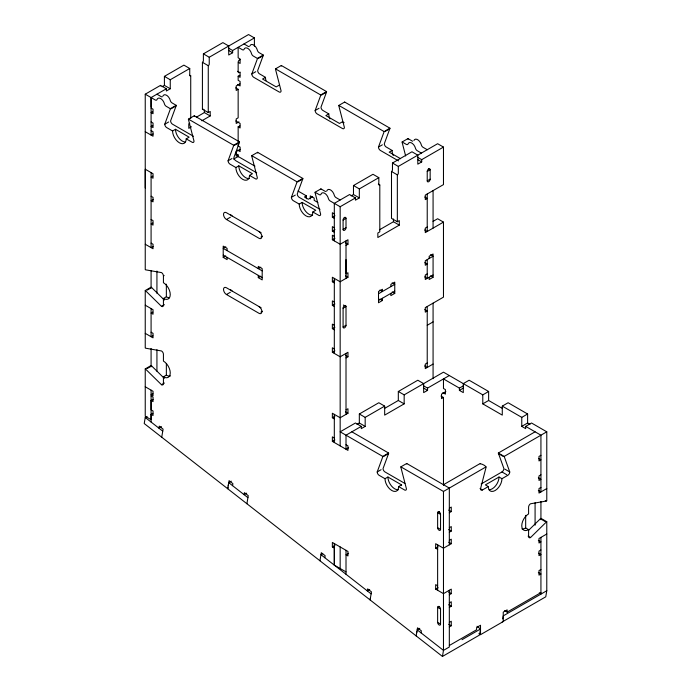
<?xml version="1.0" encoding="UTF-8"?>
<svg xmlns="http://www.w3.org/2000/svg" width="691" height="691" viewBox="0 0 691 691"><rect width="100%" height="100%" fill="white"/><g stroke="black" fill="none" stroke-linecap="round" stroke-linejoin="round"><path stroke-width="1.04" d="M164.346 378.409L151.649 365.945A2.755 1.589 60 0 0 151.087 365.53L145.24 368.908L145.24 416.293L151.087 419.662L151.087 390.147M145.24 187.978L145.24 169.226L153.039 173.726L153.039 178.226L151.087 177.103L152.754 176.136M151.087 106.95L151.087 97.569L166.358 88.759L160.511 85.382L145.24 94.192L145.24 269.645A2.755 1.589 60 0 0 145.801 269.87L161.487 272.591A2.755 1.589 60 0 1 163.43 275.968L163.43 282.714A9.648 5.571 60 0 1 170.254 294.53A9.648 5.571 60 0 1 163.43 298.469L163.43 305.223A2.755 1.589 60 0 1 161.487 306.355L145.801 290.954A2.755 1.589 60 0 0 145.24 290.54L151.087 287.162A2.755 1.589 60 0 1 151.649 287.577L164.346 300.041M346.01 571.889L334.314 565.143L334.314 543.567M346.01 259.626L346.01 273.886L347.962 272.755L347.962 277.255L340.162 281.764L332.362 277.255L332.362 281.764L334.314 282.887M353.481 185.542L359.329 188.911L359.329 197.92L353.481 194.542L353.481 185.542L372.976 174.287L378.823 177.665L378.823 184.411A1.373 0.795 -60 0 0 379.8 184.972L379.8 231.865L377.847 232.997L377.847 237.497L399.294 225.119L399.294 220.61L397.342 221.742L391.495 218.365L391.495 171.472A1.373 0.795 -60 0 0 392.471 169.787L392.471 163.033L411.957 151.778L417.805 155.155L417.805 164.156L421.709 161.91L421.709 159.656L443.475 147.088L443.475 184.601L425.276 195.104L425.276 199.604L427.228 198.481L424.723 197.039M397.342 221.742L397.342 174.849A1.373 0.795 -60 0 0 398.318 173.156L398.318 166.41L392.471 163.033M535.084 431.815L498.332 453.037L504.18 456.414L509.751 471.953A2.755 1.589 -60 0 1 507.799 475.33L501.951 478.708A9.648 5.571 -60 0 1 495.127 490.524A9.648 5.571 -60 0 1 488.304 486.585L482.456 489.962A2.755 1.589 -60 0 1 480.513 488.831L485.998 467.548C486.801 465.803 479.951 463.056 480.185 463.998M249.952 45.865L250.496 44.993A5.511 3.187 60 0 1 256.75 48.603L257.579 50.858A2.755 1.589 60 0 0 259.142 52.671L263.254 55.038L257.397 58.415A2.747 1.581 60 0 1 257.32 59.011L251.826 73.954A2.755 1.589 60 0 0 253.778 77.332L279.121 91.963A2.755 1.589 60 0 0 281.073 90.841L275.579 69.558A2.747 1.589 60 0 1 275.493 68.867L281.341 65.49L326.567 91.601L320.719 94.978A2.755 1.589 60 0 1 320.641 95.574L315.148 110.517A2.755 1.589 60 0 0 317.1 113.894L342.434 128.517A2.755 1.589 60 0 0 344.386 127.394L338.892 106.112A2.764 1.598 60 0 1 338.815 105.421L344.662 102.043L389.888 128.155L384.032 131.687A2.729 1.572 60 0 1 383.954 132.128L378.469 147.071A2.755 1.589 60 0 0 380.413 150.448L398.517 160.899M389.888 128.155L389.879 128.31A2.729 1.572 60 0 1 389.802 128.751L384.317 143.693A2.755 1.589 60 0 0 385.906 146.829L392.108 150.448A9.648 5.571 60 0 0 393.257 155.484M147.088 416.405L145.231 417.476L144.22 423.54L442.456 656.45L479.494 635.064L480.504 629L477.04 626.296M161.729 437.213L163.085 429.128L159.241 426.131L158.904 428.152L161.504 426.649M227.961 487.224L227.71 488.744L228.384 484.702M228.22 485.713L229.066 480.66L232.902 483.657L232.565 485.678M246.903 503.73L248.259 495.646L244.424 492.648L244.087 494.67L246.678 493.175M319.942 560.772L321.298 552.688L325.141 555.685L324.796 557.706M370.436 597.922L370.1 599.943L371.456 591.859L367.621 588.862L367.275 590.883L369.711 589.475M416.155 635.91L417.511 627.825L421.355 630.823L421.009 632.844M416.664 632.878L416.923 631.367M442.456 656.45L443.475 650.386L443.475 491.456L486.084 466.857M502.737 618.903L503.247 615.871L546.78 590.745L546.78 521.722L540.932 518.345A2.764 1.598 -60 0 0 540.379 518.768L528.615 530.308M546.78 590.745L545.769 596.808L502.236 621.935M172.56 130.979L175.488 129.286L189.127 137.163L186.207 138.856A9.648 5.571 60 0 1 179.384 142.795A9.648 5.571 60 0 1 172.56 130.979L166.712 127.602A2.755 1.589 60 0 1 164.76 124.225L170.254 109.282A2.729 1.581 60 0 0 170.34 108.686L176.188 105.308L172.076 102.933A2.755 1.589 60 0 1 170.513 101.128L169.684 98.865A5.511 3.187 60 0 0 163.43 95.254L162.886 96.127M176.188 105.308A2.729 1.581 60 0 1 176.101 105.904L170.608 120.847A2.755 1.589 60 0 0 172.56 124.225L193.376 136.239M263.245 55.038A2.747 1.581 60 0 1 263.167 55.634L257.674 70.577A2.755 1.589 60 0 0 259.272 73.712L265.474 77.332A9.648 5.571 60 0 0 265.992 80.648M235.881 167.533L238.801 165.849L252.448 173.726L249.52 175.41A9.648 5.571 60 0 1 242.705 179.349A9.648 5.571 60 0 1 235.881 167.533L230.034 164.156A2.755 1.589 60 0 1 228.082 160.778L233.575 145.836A2.747 1.589 60 0 0 233.653 145.24L239.501 141.862L194.275 115.76L188.427 119.128A2.755 1.589 60 0 0 188.513 119.819L194.007 141.102A2.755 1.589 60 0 1 192.409 142.398L186.207 138.856M239.501 141.862A2.747 1.589 60 0 1 239.423 142.458L233.929 157.401A2.755 1.589 60 0 0 235.881 160.778L256.698 172.802M326.567 91.601A2.755 1.589 60 0 1 326.489 92.197L320.995 107.14A2.755 1.589 60 0 0 322.593 110.275L328.795 113.885A9.648 5.571 60 0 0 329.944 118.93M299.194 204.087L302.122 202.403L315.77 210.28L312.842 211.964A9.648 5.571 60 0 1 306.018 215.903A9.648 5.571 60 0 1 299.194 204.087L293.347 200.71A2.755 1.589 60 0 1 291.403 197.341L296.888 182.398A2.764 1.589 60 0 0 296.975 181.793L302.822 178.425L257.596 152.314L251.749 155.691A2.747 1.581 60 0 0 251.826 156.382L257.32 177.665A2.755 1.589 60 0 1 255.722 178.952L249.52 175.41M302.822 178.425A2.764 1.589 60 0 1 302.736 179.021L297.251 193.964A2.755 1.589 60 0 0 299.194 197.341L320.011 209.356M384.999 478.708L387.919 477.015L401.566 484.892L398.638 486.585A9.648 5.571 60 0 1 391.814 490.524A9.648 5.571 60 0 1 384.999 478.708L379.152 475.33A2.755 1.589 60 0 1 377.2 471.953L382.693 457.01A2.773 1.598 60 0 0 382.771 456.414L388.618 453.037L351.857 431.815M388.618 453.037A2.773 1.598 60 0 1 388.541 453.633L383.047 468.576A2.755 1.589 60 0 0 384.999 471.953L404.909 483.45M326.593 191.234L327.413 189.93A5.511 3.187 60 0 1 333.667 193.54L334.487 195.795A2.755 1.589 60 0 0 336.051 197.609L340.162 199.984M413.926 140.532L414.479 139.66A5.511 3.187 60 0 1 420.733 143.27L421.553 145.533A2.755 1.589 60 0 0 423.117 147.338L427.228 149.714M502.556 408.528L488.632 400.486L488.632 391.486L482.784 394.863L482.784 403.864L502.279 415.118L502.279 406.118L521.765 417.373L521.765 426.373L525.67 428.627L525.67 426.373L531.517 422.996L546.78 431.815L546.78 500.828A2.755 1.589 -60 0 1 546.227 501.061L530.541 503.774A2.755 1.589 -60 0 0 528.589 507.151L528.589 513.905A9.648 5.571 -60 0 0 521.765 525.721A9.648 5.571 -60 0 0 528.589 529.66L528.589 536.415A2.755 1.589 -60 0 0 530.541 537.538L546.227 522.137A2.764 1.598 -60 0 1 546.78 521.722M189.749 68.495L170.254 79.75L170.254 88.759L164.406 85.382L164.406 76.373L183.901 65.127L189.749 68.495L189.749 75.25L190.725 75.811L190.725 118.446M201.824 120.795L210.211 115.95L210.211 111.45L208.267 112.581L202.42 109.204L202.42 62.311A1.373 0.795 -60 0 0 203.379 60.834L203.396 53.872L222.882 42.617L228.73 45.995L228.73 54.995L232.634 52.741L232.634 50.495L254.4 37.927L254.4 46.262M203.396 53.872L209.243 57.249L248.553 34.55L254.4 37.927M162.065 86.729L164.406 85.382M170.254 88.759L166.358 91.005L166.358 88.759M152.53 111.726L151.07 112.564L153.039 113.704L153.039 109.204L151.087 108.072M171.23 108.72L176.101 105.904M258.296 58.45L263.167 55.634M152.711 125.52L151.087 126.453L153.039 127.585L153.039 123.084L151.07 121.944M237.505 84.44L240.105 85.943L240.105 81.443L238.153 80.32L238.153 76.191L239.777 75.25M164.76 124.225L168.664 121.97M251.826 73.954L255.73 71.709M153.039 133.959L151.087 135.082L151.087 97.569M239.846 83.844L236.201 85.943L236.201 90.443L238.153 89.32L238.153 117.833L236.201 118.956L236.201 123.456L238.931 121.884M202.42 109.204L202.904 108.919M196.322 117.22L204.363 112.581L210.211 115.95M265.474 77.332L262.554 79.024L276.193 86.902L279.121 85.209M189.749 123.266L188.773 123.827L188.773 128.336L191.45 126.781M238.153 141.715L238.153 126.833L239.82 125.866M234.543 145.274L239.423 142.458M321.609 95.004L326.489 92.197M153.281 199.466L151.087 200.736L153.039 201.858L153.039 197.358L151.087 196.235M240.105 149.342L236.201 151.588L236.201 156.097L238.153 154.965L238.153 156.917M228.082 160.778L231.977 158.533M315.148 110.517L319.043 108.262M233.541 159.129L238.153 156.468L254.979 166.177M328.795 113.885L325.867 115.578L339.514 123.456L342.434 121.771L344.109 122.73M152.754 223.029L151.087 223.988L153.039 225.119L153.039 220.619L151.087 219.488M153.039 246.497L151.087 247.628L151.087 172.595M261.077 232.729L226.458 212.733A4.137 2.384 60 0 0 223.53 214.426A4.137 2.384 60 0 0 226.458 219.488L230.353 217.242M297.864 181.828L302.736 179.021M384.93 131.566L389.802 128.751M291.403 197.341L295.299 195.087M378.469 147.071L382.365 144.816M163.43 275.968L164.164 275.545M306.381 198.749L306.381 195.855L304.429 196.978L308.324 199.233L312.66 196.728M312.842 211.964L319.043 215.514A2.755 1.589 60 0 0 320.641 214.219L315.148 192.936A2.755 1.589 60 0 1 315.07 192.245L320.918 188.868L325.029 191.243A2.755 1.589 60 0 0 325.599 191.476M405.643 155.967L402.214 142.666A2.755 1.589 60 0 1 402.136 141.975L407.984 138.597L412.095 140.973A2.755 1.589 60 0 0 412.665 141.206M147.261 290.108L151.649 287.577M392.108 150.448L389.188 152.132L400.555 158.697M225.81 246.877L223.21 248.371L262.191 270.881M227.106 250.626L227.106 248.371L223.21 246.126L223.21 257.38L225.715 255.929M260.896 237.117L262.45 236.218M163.43 298.469L166.358 296.785A9.648 5.571 60 0 0 169.606 297.709M359.329 188.911L378.823 177.665M398.318 166.41L437.628 143.711L443.475 147.088M351.14 195.89L353.481 194.542M161.487 306.355L164.406 304.662M152.754 312.125L151.087 313.083L153.039 314.215L153.039 309.706L145.24 305.206M315.07 192.245L319.182 194.62A2.755 1.589 60 0 0 321.013 194.18A5.511 3.187 60 0 1 324.692 193.299A5.511 3.187 60 0 1 328.363 198.421A2.755 1.589 60 0 0 330.203 200.986L340.162 206.73L355.433 197.92L355.433 200.165L359.329 197.92M334.314 213.864L332.362 212.733L332.362 217.242L334.962 215.739M260.801 267.184L258.296 268.635L258.296 266.38L262.191 268.635L262.191 279.89L258.296 277.635L258.296 275.381M343.09 220.049L346.01 218.365A2.064 1.192 -60 0 0 344.55 217.518A2.064 1.192 -60 0 0 343.09 220.049L343.09 229.429A2.064 1.192 -60 0 0 344.55 230.276A2.064 1.192 -60 0 0 346.01 227.745L346.01 218.365L344.282 217.363M427.228 171.472L430.156 169.787A2.064 1.192 -60 0 0 428.688 168.941A2.064 1.192 -60 0 0 427.228 171.472L427.228 180.852A2.064 1.192 -60 0 0 428.688 181.698A2.064 1.192 -60 0 0 430.156 179.159L430.156 169.787L428.403 168.777M334.332 227.754L332.362 226.613L332.362 231.114L334.962 229.619M152.823 335.722L151.087 336.716L151.087 308.583M261.077 307.754L226.458 287.767A4.137 2.384 60 0 0 223.53 289.451A4.137 2.384 60 0 0 226.458 294.513L230.353 292.267M258.296 277.635L260.801 276.184M343.09 229.429L346.01 227.745M427.228 180.852L430.156 179.159M334.314 236.365L332.362 235.242L332.362 239.742L334.962 238.248M346.01 245.374L347.962 244.251L347.962 239.742L340.162 244.251L332.362 239.742M379.463 229.809L393.447 221.742L399.294 225.119M147.261 368.476L151.649 365.945M260.896 312.151L262.45 311.244M145.24 368.908A2.755 1.589 60 0 1 145.801 369.322L161.487 384.714A2.755 1.589 60 0 0 163.43 383.591L163.43 376.837L166.358 375.153A9.648 5.571 60 0 0 170.547 375.913M433.076 221.362L437.628 218.736L443.475 222.113L443.475 297.139L425.276 307.642L425.276 312.151L427.228 311.019L424.723 309.577M332.362 281.764L334.876 280.313M427.228 226.994L425.276 228.116L425.276 232.617L443.475 222.113M161.487 384.714L164.406 383.03M152.841 393.637L151.087 394.647L153.039 395.77L153.039 391.27L145.24 386.77M152.841 413.348L151.087 414.367L153.039 415.49L153.039 410.99L151.087 409.867L151.087 400.486L153.039 399.363M334.314 302.019L332.362 300.896L332.362 305.396L334.876 303.945M343.09 308.203L346.01 306.519A2.073 1.192 -60 0 0 344.964 305.508A2.073 1.192 -60 0 0 343.323 307.15A2.073 1.192 -60 0 0 343.09 308.203L343.09 326.964A2.073 1.192 -60 0 0 344.55 327.81A2.073 1.192 -60 0 0 346.01 325.28L346.01 306.519L343.41 305.016M378.495 293.761L394.742 284.39L392.142 282.887M378.495 300.516L394.742 291.136M334.314 325.28L332.362 324.148L332.362 328.648L334.876 327.206M427.228 273.886L425.276 275.009L425.276 279.51L433.076 275.009M382.408 298.262L382.408 300.507L378.513 302.762L378.513 291.507L382.408 289.253L382.408 291.507L379.903 290.056M390.856 286.627L390.856 284.381L394.76 282.127L394.76 293.381L390.856 295.636L390.856 293.381M343.09 326.964L346.01 325.28M429.18 258.503L429.18 256.249L433.076 254.003L433.076 277.264L429.18 279.51L429.18 277.264M334.314 348.912L332.362 347.78L332.362 352.289L334.876 350.838M346.01 357.912L347.962 356.789L347.962 352.289L340.162 356.789L332.362 352.289M427.228 325.28L433.076 321.902M346.01 409.867L347.962 408.744L347.962 413.244L340.162 417.744L332.362 413.244L332.362 417.744L334.876 416.302M427.228 362.974L425.276 364.105L425.276 368.605L433.076 364.071M231.33 481.178L228.73 482.681L247.922 497.667M384.671 406.118L365.176 417.373L365.176 426.373L359.329 422.996L359.329 413.995L378.823 402.741L384.671 406.118L384.671 415.118L404.166 403.864L404.166 394.863L398.318 391.486L398.318 400.486L384.395 408.528M398.318 391.486L417.805 380.231L423.652 383.609L423.652 392.609L427.556 390.363L427.556 388.109L449.323 375.541M404.166 394.863L443.475 372.164L482.784 394.863M356.988 424.352L359.329 422.996M334.314 438.008L332.362 436.876L332.362 441.376L334.876 439.934M365.176 426.373L361.281 428.627L361.281 426.373L346.01 435.192L346.01 449.254L348.61 447.759M445.859 391.616L441.523 394.112L441.523 398.612L443.475 397.489L443.475 485.272M442.827 392.609L445.419 394.112L445.419 389.612L443.475 388.489L443.475 378.918L459.394 388.109L463.566 385.699M459.394 388.109L459.394 390.363L463.566 387.953M383.66 456.449L388.541 453.633M482.784 403.864L488.632 400.486M377.2 471.953L381.095 469.699M502.279 406.118L508.127 402.741L527.613 413.995L527.613 422.996L521.765 426.373M398.638 486.585L404.84 490.126A2.755 1.589 60 0 0 406.438 488.831L400.944 467.548A2.747 1.589 60 0 1 400.866 466.857L406.714 463.48L449.323 488.079L449.323 544.828M521.765 417.373L527.613 413.995M348.61 553.327L346.01 554.821L347.962 555.953L347.962 551.444L332.362 542.444L332.362 546.944L334.962 545.441M322.697 553.707L320.961 554.709L371.119 593.88M443.475 484.711L480.236 463.48M504.18 456.414L546.78 431.815M481.135 483.968L501.951 471.953A2.755 1.589 -60 0 0 503.903 468.576L498.332 453.037M501.951 478.708L499.023 477.015L485.384 484.892L488.304 486.585M439.355 511.703L437.628 512.705L437.628 527.708A2.064 1.192 60 0 0 439.087 530.239A2.064 1.192 60 0 0 440.547 529.401L440.547 514.389A2.064 1.192 60 0 0 439.087 511.858A2.064 1.192 60 0 0 437.628 512.705L440.547 514.389M449.323 508.205L451.266 507.073L451.266 511.582L449.323 512.705M540.932 455.309L538.989 456.431L538.989 460.94L540.932 459.809L538.66 458.496M449.323 527.708L451.266 526.585L451.266 531.085L449.323 532.208M540.932 474.812L538.989 475.944L538.989 480.444L540.932 479.321L538.332 477.818M449.323 540.327L451.266 539.205L451.266 543.705L443.475 548.205L435.675 543.705L435.675 548.205L438.111 546.797M540.932 487.431L538.989 488.554L538.989 493.063L546.78 488.554M437.628 585.761L435.675 584.638L435.675 589.138L438.111 587.73M546.78 533.996L538.989 538.496L538.989 542.996L540.932 541.874L538.332 540.371M449.323 594.77L451.266 593.638L451.266 589.138L443.475 593.638L435.675 589.138M439.355 606.387L437.628 607.38L437.628 622.436A2.064 1.192 60 0 0 439.087 624.966A2.064 1.192 60 0 0 440.547 624.12L440.547 609.073L437.628 607.38A2.064 1.192 60 0 1 439.087 606.586A2.064 1.192 60 0 1 440.547 609.117M449.323 602.88L451.266 601.757L451.266 606.257L449.323 607.38M540.932 549.993L538.989 551.116L538.989 555.616L540.932 554.493L538.66 553.18M419.774 628.344L417.174 629.847L443.475 650.386L449.323 647.009L449.323 590.269M449.323 622.392L451.266 621.261L451.266 625.77L449.323 626.892M540.932 569.496L538.989 570.619L538.989 575.119L540.932 573.996L538.332 572.493M449.323 645.506L476.609 629.751L476.609 627.506L480.513 625.251L480.513 634.683L478.837 633.716M504.551 610.619L507.151 612.122L540.932 592.619M461.994 639.693L480.504 629M480.513 634.683L503.247 621.555L503.247 612.122L507.151 609.877L507.151 612.122M244.001 43.93L248.112 46.306A2.755 1.589 60 0 0 249.235 46.539M257.397 58.415L253.295 56.04A2.755 1.589 60 0 1 251.731 54.235L250.902 51.98A5.511 3.187 60 0 0 244.649 48.37L243.828 49.674A2.755 1.589 60 0 1 242.265 49.674L238.153 47.308L238.153 57.811L240.105 58.934L240.105 63.434L238.369 62.432M275.493 68.867L320.719 94.978M338.815 105.421L384.041 131.532M402.136 141.975L406.248 144.35A2.755 1.589 60 0 0 407.811 144.35L408.631 143.037A5.511 3.187 60 0 1 414.885 146.647L415.706 148.911A2.755 1.589 60 0 0 417.269 150.716L421.38 153.091M228.41 48.05L232.634 50.495M417.528 157.246L421.709 159.656M228.41 50.305L232.634 52.741M417.528 159.491L421.709 161.91M237.505 71.311L240.105 72.814L240.105 77.314L238.153 76.191M202.42 62.311L208.267 65.688L208.267 112.581M391.495 171.472L397.342 174.849M235.648 87.869L238.153 89.32M378.34 184.134L379.8 184.981M164.406 76.373L170.254 79.75M235.769 120.96L240.105 123.456L240.105 127.956L238.153 126.833M424.628 229.991L427.228 231.494L427.228 193.981M355.433 197.92L349.586 194.542L334.314 203.361L334.314 240.874M156.935 94.192L161.046 96.567A2.755 1.589 60 0 0 162.169 96.809M430.476 254.754L433.076 256.249L425.276 260.757L425.276 265.258L427.228 264.126L424.723 262.684M145.24 94.192L155.199 99.945A2.755 1.589 60 0 0 157.038 99.504A5.511 3.187 60 0 1 160.709 98.623A5.511 3.187 60 0 1 164.389 103.754A2.755 1.589 60 0 0 166.229 106.31L170.34 108.686M188.427 119.128L233.653 145.24M251.749 155.691L296.975 181.793M237.505 150.094L240.105 151.588L240.105 147.088L238.153 145.965L238.153 143.84M235.648 153.523L238.153 154.965M297.968 191.001L306.381 195.855M317.843 202.48L314.172 200.355L314.172 198.11L310.276 195.855L310.276 198.922M332.362 217.242L334.332 218.373M430.571 275.813L433.076 277.264M424.628 276.884L427.228 278.387L427.228 259.626M332.362 231.114L334.314 232.245M151.087 130.582L153.039 131.705L153.039 136.213L145.24 131.705M345.457 242.8L347.962 244.251M392.246 291.939L394.76 293.381M345.457 275.813L347.962 277.255M379.903 299.065L382.408 300.507M226.458 219.488L258.944 238.248A4.137 2.384 60 0 0 261.872 236.555A4.137 2.384 60 0 0 258.944 231.494M488.632 391.486L469.137 380.231L463.29 383.609L463.29 392.609L459.394 390.363M332.362 305.396L334.314 306.519M527.613 422.996L529.954 424.352M424.628 365.945L427.228 367.448L427.228 306.519M525.67 426.373L540.932 435.192L540.932 491.932L538.332 490.437M223.21 255.126L262.191 277.635M223.21 257.38L227.106 259.626L227.106 257.38M332.362 328.648L334.314 329.78M423.376 385.699L427.556 388.109M440.97 396.047L443.475 397.489M423.376 387.953L427.556 390.363M151.087 243.12L153.039 244.251L153.039 248.751L145.24 244.251M345.457 355.338L347.962 356.789M226.458 294.513L258.944 313.273A4.137 2.384 60 0 0 261.872 311.581A4.137 2.384 60 0 0 258.944 306.519M498.41 453.633L503.281 456.449M398.318 400.486L404.166 403.864M504.871 469.137L509.751 471.953M501.951 471.953L506.823 474.769M545.251 500.491L546.227 501.061M359.329 413.995L365.176 417.373M540.379 518.768L545.251 521.575M480.02 488.554L482.456 489.962M345.457 411.801L347.962 413.244M361.281 426.373L355.433 422.996L340.162 431.815L382.771 456.414M521.93 528.84A9.648 5.571 -60 0 0 525.67 527.967L528.589 529.66M332.362 417.744L334.314 418.876M528.105 536.13L530.541 537.538M400.866 466.857L443.475 491.456M151.087 332.216L153.039 333.338L153.039 337.847L145.24 333.347M346.01 444.754L347.962 445.885L347.962 450.385L332.362 441.376M448.675 510.079L451.266 511.582M448.675 529.582L451.266 531.085M437.628 527.708L440.547 529.401M448.675 542.202L451.266 543.705M435.675 548.205L437.628 549.328M151.087 395.986L153.039 397.109L153.039 401.609L151.087 400.486M448.675 592.144L451.266 593.638M448.675 604.755L451.266 606.257M332.362 546.944L334.314 548.075L334.314 565.143M448.675 624.267L451.266 625.77M437.628 622.392L440.547 624.077M539.274 592.818L540.932 594.113L540.932 537.373M145.231 417.476L162.739 431.149M540.932 501.467L540.932 519.692M535.084 502.702L535.084 525.212M525.67 515.365L525.67 527.967M437.628 544.828L437.628 590.269M433.076 190.604L433.076 228.116M433.076 303.142L433.076 378.694M393.447 219.038L393.447 221.742M346.01 240.874L346.01 278.387M346.01 353.412L346.01 414.367M346.01 550.321L346.01 574.273M340.162 206.73L340.162 445.885M340.162 546.944L340.162 568.52M334.314 278.387L334.314 353.412M334.314 414.367L334.314 442.508M209.243 57.249L209.243 63.995A1.382 0.795 -60 0 1 208.267 65.688M204.363 109.878L204.363 112.581M166.358 284.182L166.358 296.785M166.358 363.596L166.358 375.153M160.511 85.382L160.511 85.943M156.935 271.019L156.935 293.286M156.935 349.689L156.935 371.24M151.087 270.82L151.087 287.784M151.087 348.471L151.087 366.783M151.087 414.367L151.087 422.046M145.24 290.54L145.24 348.014A2.755 1.589 60 0 0 145.801 348.238L161.487 350.959A2.755 1.589 60 0 1 163.43 354.336L163.43 361.082A9.648 5.571 60 0 1 170.254 372.898A9.648 5.571 60 0 1 163.43 376.837M406.757 463.998A2.747 1.589 60 0 1 406.714 463.48M398.474 489.703A9.648 5.571 60 0 1 391.495 486.006A9.648 5.571 60 0 1 387.919 477.015M401.566 484.892A9.648 5.571 60 0 1 401.54 485.583M320.995 189.559A2.755 1.589 60 0 1 320.918 188.868M257.674 153.005A2.747 1.581 60 0 1 257.596 152.314M194.361 116.451A2.755 1.589 60 0 1 194.283 115.76M185.05 142.026A9.648 5.571 60 0 1 175.488 129.286M312.678 215.091A9.648 5.571 60 0 1 305.698 211.394A9.648 5.571 60 0 1 302.122 202.403M249.356 178.537A9.648 5.571 60 0 1 242.377 174.84A9.648 5.571 60 0 1 238.801 165.849M232.306 291.136A4.137 2.384 60 0 1 230.708 289.667M232.306 216.11A4.137 2.384 60 0 1 230.708 214.642M190.725 75.811A1.382 0.795 -60 0 1 189.749 75.25M240.157 59.581A2.064 1.192 -60 0 0 238.153 62.311L238.153 71.691A2.064 1.192 -60 0 0 240.157 72.106M499.023 477.015A9.648 5.571 -60 0 1 489.073 489.764M281.392 65.999A2.747 1.589 60 0 1 281.349 65.49M344.705 102.562A2.764 1.598 60 0 1 344.662 102.043M408.061 139.288A2.755 1.589 60 0 1 407.984 138.597"/></g></svg>
